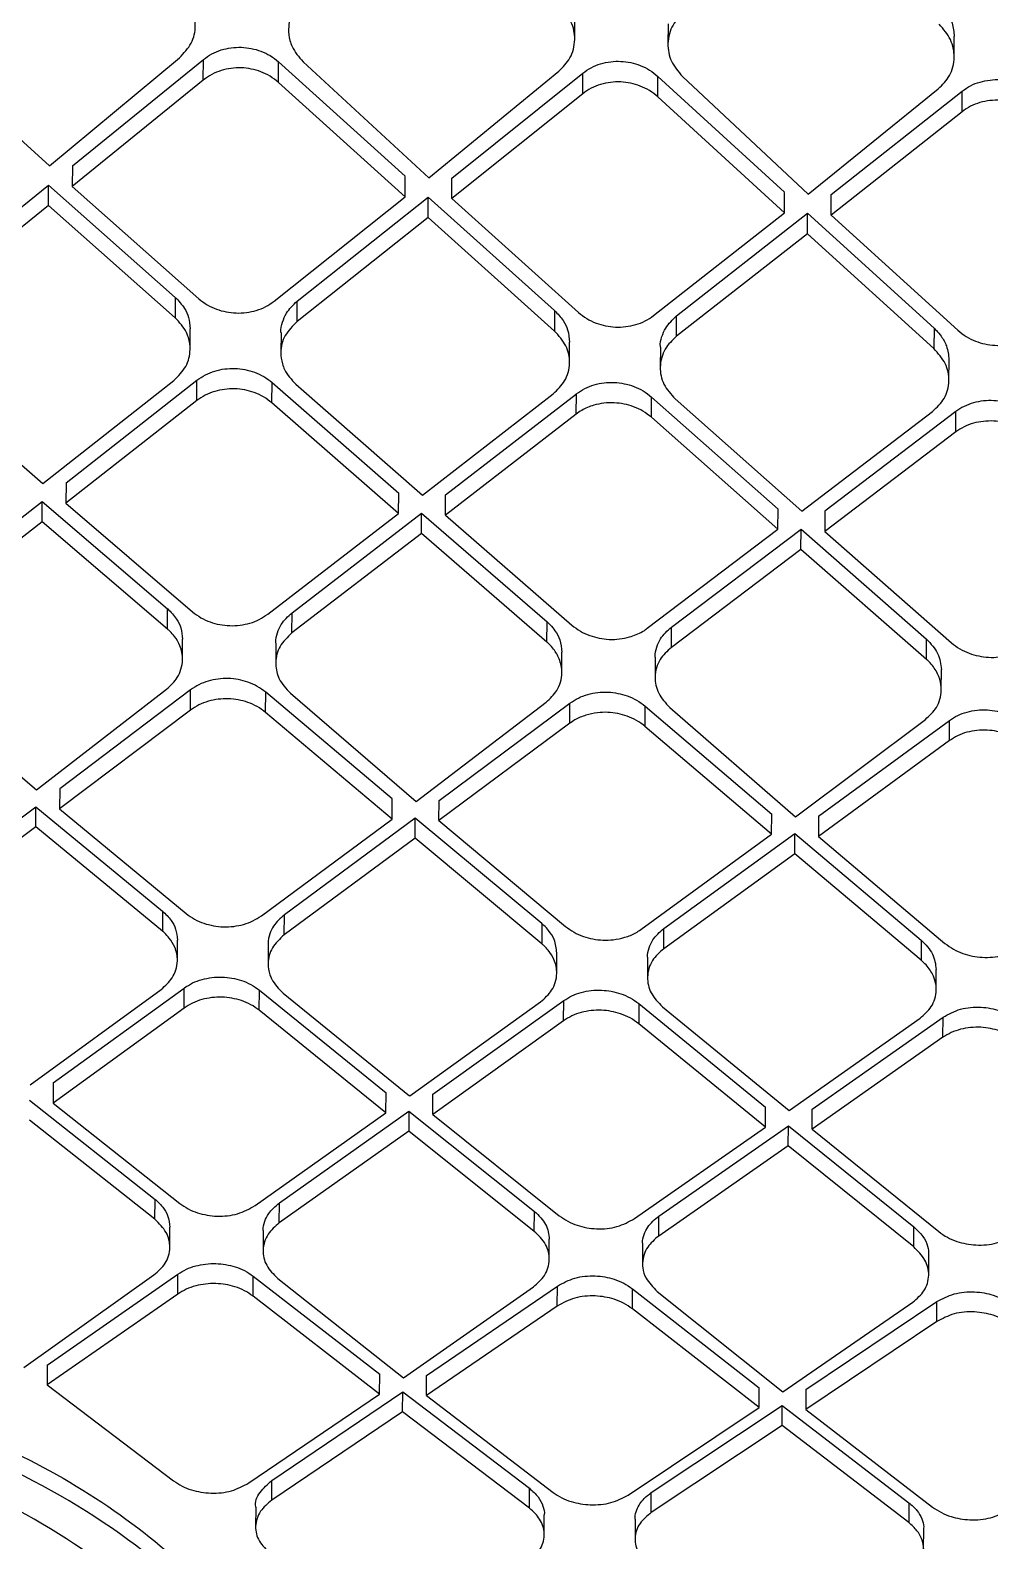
# Model space of a CAD drawing. Extents: x 943 to 1030, y 781 to 934.
# Drawn here: x 1009.719 to 1010.622, y 878.118 to 879.539 of the extents above; entities that cross this region are included whole.
import ezdxf

# ---------------------------------------------------------------- set-up
doc = ezdxf.new("R2010")
doc.units = 0
doc.header["$MEASUREMENT"] = 0
doc.layers.add('1', color=4, linetype='Continuous')

# ---------------------------------------------------------------- blocks, each defined once
blk = doc.blocks.new('AIRA')
at = {"layer": '1', "color": 3, "linetype": 'Continuous', "lineweight": 25}
for p, q in [((67.054, 76.365), (67.0541, 76.3843)), ((67.1418, 76.3795), (67.1417, 76.3601)), ((67.4109, 76.3482), (67.411, 76.3676)), ((66.4416, 76.3536), (66.5598, 76.2457)), ((66.5598, 76.2457), (66.6822, 76.3474)), ((66.5815, 76.2457), (66.7047, 76.3458)), ((66.7046, 76.3265), (66.7047, 76.3458)), ((66.7753, 76.3243), (66.7754, 76.3436)), ((66.7754, 76.3436), (66.8944, 76.2359)), ((66.7985, 76.3437), (66.9167, 76.2344)), ((66.9167, 76.2344), (67.0391, 76.3348)), ((66.9384, 76.2342), (67.0616, 76.333)), ((67.0615, 76.3136), (67.0616, 76.3329)), ((67.1322, 76.3106), (67.1323, 76.3299)), ((67.1323, 76.3299), (67.2513, 76.2209)), ((67.1554, 76.3298), (67.2736, 76.2192)), ((66.7046, 76.3265), (66.5814, 76.2264)), ((66.8944, 76.2166), (66.7753, 76.3243)), ((67.0615, 76.3136), (66.9383, 76.2149)), ((67.2736, 76.2192), (67.396, 76.3182)), ((67.2953, 76.2187), (67.4185, 76.3161)), ((67.4184, 76.2967), (67.4185, 76.3161)), ((67.2513, 76.2016), (67.1322, 76.3106)), ((67.4184, 76.2967), (67.2952, 76.1994)), ((66.5815, 76.2457), (66.5814, 76.2264)), ((66.8944, 76.2166), (66.8944, 76.2358)), ((66.9383, 76.2149), (66.9384, 76.2342)), ((66.436, 76.1283), (66.5591, 76.2276)), ((66.5591, 76.2276), (66.6782, 76.122)), ((66.5591, 76.2083), (66.5591, 76.2275)), ((66.5814, 76.2264), (66.7005, 76.1206)), ((66.7712, 76.1184), (66.8944, 76.2166)), ((66.7929, 76.1184), (66.9161, 76.2163)), ((66.916, 76.1971), (66.9161, 76.2163)), ((66.9161, 76.2163), (67.0351, 76.1095)), ((66.9383, 76.2149), (67.0574, 76.1078)), ((67.2513, 76.2016), (67.2513, 76.2208)), ((67.2952, 76.1994), (67.2953, 76.2187)), ((66.5591, 76.2083), (66.4359, 76.1091)), ((66.6781, 76.1028), (66.5591, 76.2083)), ((67.1281, 76.1048), (67.2513, 76.2016)), ((67.1498, 76.1046), (67.273, 76.2011)), ((67.2729, 76.1818), (67.273, 76.2011)), ((67.273, 76.2011), (67.392, 76.0929)), ((66.916, 76.1971), (66.7928, 76.0992)), ((67.035, 76.0903), (66.916, 76.1971)), ((67.2952, 76.1994), (67.4143, 76.091)), ((67.2729, 76.1818), (67.1497, 76.0854)), ((67.3919, 76.0737), (67.2729, 76.1818)), ((66.6782, 76.122), (66.6781, 76.1028)), ((66.7928, 76.0992), (66.7929, 76.1184)), ((67.0351, 76.1095), (67.035, 76.0903)), ((67.1497, 76.0854), (67.1498, 76.1046)), ((66.6922, 76.0733), (66.6923, 76.0925)), ((66.7777, 76.0888), (66.7776, 76.0696)), ((67.392, 76.0929), (67.3919, 76.0737)), ((67.0491, 76.0607), (67.0492, 76.0799)), ((67.1346, 76.0751), (67.1345, 76.0559)), ((67.406, 76.044), (67.4061, 76.0632)), ((66.4347, 76.05), (66.5538, 75.9468)), ((66.5538, 75.9468), (66.6769, 76.0438)), ((66.5755, 75.9473), (66.6986, 76.044)), ((66.6985, 76.0248), (66.6986, 76.044)), ((66.7692, 76.0226), (66.7693, 76.0417)), ((66.7693, 76.0418), (66.8884, 75.9376)), ((66.7916, 76.0402), (66.9107, 75.9357)), ((66.9107, 75.9357), (67.0338, 76.0312)), ((66.9324, 75.936), (67.0556, 76.0312)), ((67.0555, 76.0121), (67.0556, 76.0312)), ((66.6985, 76.0248), (66.5754, 75.9282)), ((66.8883, 75.9185), (66.7692, 76.0226)), ((67.1262, 76.0282), (67.2453, 75.9228)), ((67.1262, 76.0091), (67.1262, 76.0282)), ((67.1485, 76.0264), (67.2676, 75.9207)), ((67.0555, 76.0121), (66.9323, 75.9169)), ((67.2452, 75.9037), (67.1262, 76.0091)), ((67.2676, 75.9207), (67.3907, 76.0147)), ((67.4124, 76.0145), (67.2893, 75.9207)), ((67.4124, 75.9953), (67.4124, 76.0145)), ((67.4124, 75.9953), (67.2892, 75.9016)), ((66.5755, 75.9473), (66.5754, 75.9282)), ((66.4311, 75.8349), (66.5531, 75.9298)), ((66.553, 75.9107), (66.5531, 75.9298)), ((66.5531, 75.9298), (66.671, 75.8288)), ((66.8883, 75.9185), (66.8884, 75.9376)), ((66.9323, 75.9169), (66.9324, 75.936)), ((66.5754, 75.9282), (66.6945, 75.826)), ((66.7652, 75.8238), (66.8883, 75.9185)), ((66.7881, 75.8252), (66.91, 75.9188)), ((66.9099, 75.8996), (66.91, 75.9187)), ((66.91, 75.9188), (67.028, 75.8166)), ((66.9323, 75.9169), (67.0514, 75.8134)), ((67.2452, 75.9037), (67.2453, 75.9228)), ((67.2893, 75.9207), (67.2892, 75.9016)), ((66.553, 75.9107), (66.431, 75.8159)), ((66.671, 75.8098), (66.553, 75.9107)), ((67.1221, 75.8105), (67.2452, 75.9037)), ((67.145, 75.8117), (67.2669, 75.9038)), ((67.2668, 75.8846), (67.2669, 75.9037)), ((67.2669, 75.9038), (67.3849, 75.8004)), ((67.2892, 75.9016), (67.4083, 75.7969)), ((66.9099, 75.8996), (66.788, 75.8062)), ((67.0279, 75.7975), (66.9099, 75.8996)), ((67.2668, 75.8846), (67.1449, 75.7926)), ((67.3848, 75.7813), (67.2668, 75.8846)), ((66.671, 75.8098), (66.671, 75.8288)), ((66.788, 75.8062), (66.7881, 75.8252)), ((67.0279, 75.7975), (67.028, 75.8166)), ((67.1449, 75.7926), (67.145, 75.8117)), ((66.685, 75.7813), (66.6851, 75.8004)), ((66.7728, 75.7966), (66.7727, 75.7776)), ((67.0419, 75.7689), (67.042, 75.788)), ((67.3848, 75.7813), (67.3849, 75.8004)), ((67.1297, 75.7833), (67.1296, 75.7642)), ((66.4295, 75.7591), (66.5478, 75.6584)), ((67.3988, 75.7526), (67.3989, 75.7717)), ((66.5478, 75.6584), (66.6701, 75.7531)), ((66.6926, 75.7526), (66.5695, 75.6594)), ((66.6925, 75.7336), (66.6926, 75.7526)), ((66.7632, 75.7314), (66.7633, 75.7504)), ((66.8824, 75.65), (66.7633, 75.7504)), ((66.7865, 75.7495), (66.9047, 75.6476)), ((66.6925, 75.7336), (66.5694, 75.6405)), ((66.8823, 75.631), (66.7632, 75.7314)), ((66.9047, 75.6476), (67.027, 75.7409)), ((66.9264, 75.6484), (67.0495, 75.7401)), ((67.0495, 75.7211), (67.0495, 75.7401)), ((67.1202, 75.7372), (67.2393, 75.6357)), ((67.1202, 75.7182), (67.1202, 75.7372)), ((67.1434, 75.736), (67.2616, 75.633)), ((67.0495, 75.7211), (66.9263, 75.6295)), ((67.2392, 75.6167), (67.1201, 75.7182)), ((67.2616, 75.633), (67.3839, 75.7247)), ((67.2833, 75.6336), (67.4064, 75.7238)), ((67.4064, 75.7048), (67.4064, 75.7238)), ((67.4064, 75.7048), (67.2832, 75.6147)), ((66.5695, 75.6594), (66.5694, 75.6405)), ((66.8823, 75.631), (66.8824, 75.65)), ((66.9263, 75.6295), (66.9264, 75.6484)), ((66.424, 75.5504), (66.5471, 75.6426)), ((66.547, 75.6236), (66.5471, 75.6426)), ((66.5471, 75.6426), (66.6662, 75.5444)), ((66.5694, 75.6405), (66.6885, 75.542)), ((66.7592, 75.5399), (66.8823, 75.631)), ((66.904, 75.6319), (66.7809, 75.541)), ((67.0231, 75.5326), (66.904, 75.6319)), ((66.904, 75.6129), (66.904, 75.6318)), ((67.2392, 75.6167), (67.2393, 75.6357)), ((67.2833, 75.6336), (67.2832, 75.6147)), ((66.547, 75.6236), (66.4239, 75.5315)), ((66.6661, 75.5255), (66.547, 75.6236)), ((66.9263, 75.6295), (67.0454, 75.5299)), ((67.1378, 75.528), (67.2609, 75.6173)), ((67.2609, 75.6173), (67.38, 75.517)), ((67.2609, 75.5984), (67.261, 75.6173)), ((66.904, 75.6129), (66.7808, 75.5221)), ((67.023, 75.5136), (66.904, 75.6129)), ((67.1161, 75.5271), (67.2392, 75.6167)), ((67.2832, 75.6147), (67.4023, 75.514)), ((67.2609, 75.5984), (67.1377, 75.509)), ((67.3799, 75.4981), (67.2609, 75.5984)), ((66.6662, 75.5444), (66.6661, 75.5255)), ((66.7808, 75.5221), (66.7809, 75.541)), ((67.0231, 75.5326), (67.0231, 75.5136)), ((67.1377, 75.509), (67.1378, 75.528)), ((66.6802, 75.4981), (66.6803, 75.5171)), ((66.7657, 75.5135), (66.7656, 75.4946)), ((67.0371, 75.4862), (67.0372, 75.5051)), ((67.38, 75.517), (67.38, 75.4981)), ((67.1226, 75.5007), (67.1225, 75.4818)), ((67.394, 75.4705), (67.3941, 75.4894)), ((66.5418, 75.381), (66.665, 75.4707)), ((66.5635, 75.3826), (66.6867, 75.472)), ((66.6866, 75.4531), (66.6867, 75.472)), ((66.7573, 75.451), (66.7574, 75.4699)), ((66.7574, 75.4699), (66.8765, 75.3735)), ((66.7796, 75.4673), (66.8987, 75.3706)), ((66.6866, 75.4531), (66.5635, 75.3637)), ((66.8764, 75.3546), (66.7573, 75.451)), ((66.8988, 75.3706), (67.0219, 75.4589)), ((66.9205, 75.372), (67.0436, 75.4601)), ((67.0435, 75.4412), (67.0436, 75.4601)), ((67.1143, 75.4573), (67.1142, 75.4384)), ((67.1143, 75.4573), (67.2334, 75.3598)), ((67.1366, 75.4544), (67.2557, 75.3567)), ((67.0435, 75.4412), (66.9204, 75.3531)), ((67.2333, 75.341), (67.1142, 75.4384)), ((67.2557, 75.3567), (67.3788, 75.4435)), ((67.2774, 75.3579), (67.4005, 75.4445)), ((67.4004, 75.4256), (67.4005, 75.4444)), ((67.4004, 75.4256), (67.2773, 75.3391)), ((66.5635, 75.3826), (66.5635, 75.3637)), ((66.5412, 75.3664), (66.6592, 75.2731)), ((66.5635, 75.3637), (66.6826, 75.2692)), ((66.8764, 75.3546), (66.8765, 75.3735)), ((66.9204, 75.3531), (66.9205, 75.372)), ((66.6591, 75.2543), (66.5411, 75.3475)), ((66.7533, 75.2672), (66.8764, 75.3546)), ((66.7762, 75.2698), (66.8981, 75.3561)), ((66.8981, 75.3561), (66.898, 75.3372)), ((66.8981, 75.3561), (67.0161, 75.2618)), ((66.9204, 75.3531), (67.0395, 75.2577)), ((67.2333, 75.341), (67.2334, 75.3598)), ((67.2773, 75.3391), (67.2774, 75.3579)), ((66.898, 75.3372), (66.7761, 75.251)), ((67.016, 75.243), (66.898, 75.3372)), ((67.1102, 75.255), (67.2333, 75.341)), ((67.1331, 75.2574), (67.255, 75.3423)), ((67.2549, 75.3234), (67.255, 75.3422)), ((67.255, 75.3423), (67.373, 75.2471)), ((67.2773, 75.3391), (67.3964, 75.2427)), ((67.2549, 75.3234), (67.133, 75.2386)), ((67.3729, 75.2283), (67.2549, 75.3234)), ((66.6591, 75.2543), (66.6592, 75.2731)), ((66.7761, 75.251), (66.7762, 75.2698)), ((67.016, 75.243), (67.0161, 75.2618)), ((67.133, 75.2386), (67.1331, 75.2574)), ((67.3729, 75.2283), (67.373, 75.2471)), ((66.6731, 75.228), (66.6732, 75.2469)), ((66.7609, 75.2434), (66.7609, 75.2246)), ((67.03, 75.2167), (67.0301, 75.2355)), ((67.1179, 75.2313), (67.1178, 75.2124)), ((67.387, 75.202), (67.387, 75.221)), ((66.5359, 75.1149), (66.6582, 75.202)), ((66.5577, 75.1172), (66.6808, 75.2028)), ((66.6807, 75.184), (66.6808, 75.2028)), ((66.7514, 75.182), (66.7515, 75.2008)), ((66.7515, 75.2008), (66.8706, 75.1086)), ((66.7746, 75.1987), (66.8929, 75.1051)), ((66.8929, 75.1051), (67.0152, 75.1909)), ((66.9146, 75.1072), (67.0377, 75.1915)), ((67.0376, 75.1727), (67.0377, 75.1915)), ((66.6807, 75.184), (66.5576, 75.0984)), ((66.8705, 75.0898), (66.7514, 75.182)), ((67.1083, 75.1701), (67.1084, 75.1889)), ((67.1084, 75.1889), (67.2275, 75.0958)), ((67.1315, 75.1865), (67.2498, 75.0921)), ((67.2498, 75.0921), (67.3721, 75.1764)), ((67.2715, 75.094), (67.3946, 75.1769)), ((67.3945, 75.1581), (67.3946, 75.1769)), ((67.0376, 75.1727), (66.9145, 75.0884)), ((67.2274, 75.0771), (67.1083, 75.1701)), ((67.3945, 75.1581), (67.2714, 75.0753)), ((66.5577, 75.1172), (66.5576, 75.0984)), ((66.8705, 75.0898), (66.8706, 75.1086)), ((66.9145, 75.0884), (66.9146, 75.1072)), ((66.5576, 75.0984), (66.6767, 75.0081)), ((66.7691, 75.0086), (66.8922, 75.092)), ((66.8921, 75.0732), (66.8922, 75.0919)), ((66.8922, 75.092), (67.0114, 75.0012)), ((67.2274, 75.0771), (67.2275, 75.0958)), ((67.2715, 75.094), (67.2714, 75.0753)), ((66.7474, 75.0062), (66.8705, 75.0898)), ((66.9145, 75.0884), (67.0336, 74.9973)), ((67.1043, 74.9948), (67.2274, 75.0771)), ((67.126, 74.9972), (67.2491, 75.0791)), ((67.2491, 75.0603), (67.2491, 75.079)), ((67.2492, 75.0791), (67.3683, 74.9876)), ((66.8921, 75.0732), (66.769, 74.9899)), ((67.0113, 74.9824), (66.8921, 75.0732)), ((67.2714, 75.0753), (67.3905, 74.9835)), ((67.2491, 75.0603), (67.126, 74.9784)), ((67.3682, 74.9689), (67.2491, 75.0603)), ((66.769, 74.9899), (66.7691, 75.0086)), ((67.0113, 74.9824), (67.0114, 75.0012)), ((67.126, 74.9784), (67.126, 74.9972)), ((66.7539, 74.9833), (66.7538, 74.9647)), ((67.3683, 74.9876), (67.3682, 74.9689)), ((67.0253, 74.9574), (67.0254, 74.9762)), ((67.1108, 74.9721), (67.1107, 74.9535)), ((67.3822, 74.9438), (67.3823, 74.9626))]:
    blk.add_line(p, q, dxfattribs=at)
for points, knots in [([(66.6822, 76.3474), (66.6863, 76.3518), (66.6946, 76.3605), (66.6979, 76.3756), (66.6963, 76.3868), (66.6925, 76.3976), (66.6871, 76.4037), (66.683, 76.4082)], [0, 0, 0, 0, 0.249425, 0.499846, 0.666168, 0.750766, 1, 1, 1, 1]), ([(66.8001, 76.4045), (66.7959, 76.4002), (66.7875, 76.3915), (66.7841, 76.3765), (66.7854, 76.3653), (66.7892, 76.3545), (66.7945, 76.3483), (66.7985, 76.3437)], [0, 0, 0, 0, 0.249527, 0.499999, 0.66178, 0.750868, 1, 1, 1, 1]), ([(67.0391, 76.3348), (67.043, 76.3387), (67.0491, 76.345), (67.0531, 76.3556), (67.0547, 76.3671), (67.0519, 76.3818), (67.0439, 76.391), (67.04, 76.3956)], [0, 0, 0, 0, 0.230741, 0.361095, 0.501224, 0.750872, 1, 1, 1, 1]), ([(67.157, 76.3906), (67.153, 76.3867), (67.1469, 76.3805), (67.1427, 76.3699), (67.141, 76.3583), (67.1436, 76.3437), (67.1515, 76.3344), (67.1554, 76.3298)], [0, 0, 0, 0, 0.229385, 0.360142, 0.501397, 0.750978, 1, 1, 1, 1]), ([(67.3969, 76.3984), (67.398, 76.3974), (67.4009, 76.3945), (67.4053, 76.3885), (67.4099, 76.3793), (67.4106, 76.3718), (67.411, 76.3676)], [0, 0, 0, 0, 0.120317, 0.32801, 0.622875, 1, 1, 1, 1]), ([(67.396, 76.3182), (67.3999, 76.3221), (67.406, 76.3283), (67.4101, 76.339), (67.4116, 76.3504), (67.4088, 76.3651), (67.4008, 76.3744), (67.3969, 76.379)], [0, 0, 0, 0, 0.232806, 0.3627, 0.501391, 0.750873, 1, 1, 1, 1]), ([(66.7047, 76.3458), (66.7073, 76.3477), (66.7123, 76.3514), (66.7242, 76.3562), (66.7403, 76.3584), (66.7563, 76.3551), (66.7679, 76.3497), (66.7729, 76.3457), (66.7754, 76.3436)], [0, 0, 0, 0, 0.130434, 0.257315, 0.500279, 0.739011, 0.866748, 1, 1, 1, 1]), ([(67.0616, 76.333), (67.0642, 76.3348), (67.0692, 76.3384), (67.0782, 76.342), (67.0877, 76.344), (67.1004, 76.3445), (67.1132, 76.3417), (67.1248, 76.3361), (67.1297, 76.332), (67.1323, 76.3299)], [0, 0, 0, 0, 0.12944, 0.255844, 0.379509, 0.500802, 0.737998, 0.865927, 1, 1, 1, 1]), ([(66.7753, 76.3243), (66.7728, 76.3263), (66.7678, 76.3303), (66.7562, 76.3358), (66.7402, 76.3391), (66.7241, 76.3368), (66.7123, 76.332), (66.7072, 76.3283), (66.7046, 76.3265)], [0, 0, 0, 0, 0.133241, 0.260979, 0.499742, 0.742677, 0.869555, 1, 1, 1, 1]), ([(67.1322, 76.3106), (67.1297, 76.3127), (67.1247, 76.3168), (67.1131, 76.3223), (67.1003, 76.3251), (67.0876, 76.3246), (67.0782, 76.3226), (67.0691, 76.319), (67.0641, 76.3154), (67.0615, 76.3136)], [0, 0, 0, 0, 0.134043, 0.261938, 0.499045, 0.620279, 0.74404, 0.870515, 1, 1, 1, 1]), ([(67.4185, 76.3161), (67.4211, 76.3179), (67.4261, 76.3214), (67.4351, 76.3249), (67.4446, 76.3268), (67.4573, 76.3272), (67.4701, 76.3243), (67.4816, 76.3186), (67.4866, 76.3144), (67.4892, 76.3123)], [0, 0, 0, 0, 0.128772, 0.255034, 0.379103, 0.501359, 0.736911, 0.865046, 1, 1, 1, 1]), ([(67.4891, 76.2929), (67.4865, 76.295), (67.4815, 76.2992), (67.47, 76.3049), (67.4572, 76.3078), (67.4445, 76.3074), (67.435, 76.3055), (67.426, 76.3021), (67.421, 76.2985), (67.4184, 76.2967)], [0, 0, 0, 0, 0.135067, 0.263307, 0.499026, 0.621021, 0.74508, 0.871302, 1, 1, 1, 1]), ([(66.6782, 76.122), (66.6814, 76.1187), (66.6868, 76.1129), (66.6914, 76.1027), (66.6919, 76.0961), (66.6922, 76.0925)], [0, 0, 0, 0, 0.385691, 0.666519, 1, 1, 1, 1]), ([(66.7005, 76.1206), (66.703, 76.1186), (66.708, 76.1147), (66.7195, 76.1094), (66.7356, 76.1062), (66.7518, 76.1084), (66.7636, 76.113), (66.7686, 76.1166), (66.7712, 76.1184)], [0, 0, 0, 0, 0.132169, 0.259564, 0.499641, 0.744294, 0.870801, 1, 1, 1, 1]), ([(66.7777, 76.0888), (66.7777, 76.0888), (66.7772, 76.0922), (66.7789, 76.0985), (66.783, 76.1089), (66.7891, 76.1148), (66.7929, 76.1184)], [0, 0, 0, 0, 0.006234, 0.304975, 0.570417, 1, 1, 1, 1]), ([(66.6769, 76.0438), (66.6811, 76.048), (66.6895, 76.0564), (66.693, 76.0713), (66.6915, 76.082), (66.6895, 76.0872), (66.6864, 76.0938), (66.6822, 76.0984), (66.6781, 76.1028)], [0, 0, 0, 0, 0.249562, 0.499783, 0.676106, 0.741531, 0.75055, 1, 1, 1, 1]), ([(67.0351, 76.1095), (67.038, 76.1065), (67.0432, 76.1009), (67.0482, 76.0907), (67.0488, 76.0837), (67.0491, 76.0798)], [0, 0, 0, 0, 0.348745, 0.641746, 1, 1, 1, 1]), ([(67.0574, 76.1078), (67.0599, 76.1058), (67.0649, 76.1018), (67.0765, 76.0964), (67.0925, 76.093), (67.1087, 76.095), (67.1205, 76.0995), (67.1256, 76.103), (67.1281, 76.1048)], [0, 0, 0, 0, 0.13319, 0.260908, 0.499511, 0.74546, 0.871688, 1, 1, 1, 1]), ([(67.1346, 76.0751), (67.1346, 76.0753), (67.1341, 76.0786), (67.1358, 76.0848), (67.1399, 76.0951), (67.146, 76.101), (67.1498, 76.1046)], [0, 0, 0, 0, 0.013159, 0.303729, 0.565282, 1, 1, 1, 1]), ([(66.7928, 76.0992), (66.7886, 76.095), (66.7802, 76.0866), (66.7768, 76.0719), (66.7783, 76.0611), (66.7821, 76.0505), (66.7876, 76.0446), (66.7916, 76.0402)], [0, 0, 0, 0, 0.249623, 0.499872, 0.663689, 0.750664, 1, 1, 1, 1]), ([(67.0338, 76.0312), (67.0378, 76.0351), (67.044, 76.0411), (67.0482, 76.0514), (67.0498, 76.0626), (67.047, 76.0768), (67.039, 76.0858), (67.035, 76.0903)], [0, 0, 0, 0, 0.2324014, 0.3623131, 0.5011253, 0.7506718, 1, 1, 1, 1]), ([(67.392, 76.0929), (67.3923, 76.0927), (67.393, 76.092), (67.3954, 76.0896), (67.3997, 76.0845), (67.4048, 76.0753), (67.4056, 76.0676), (67.406, 76.0632)], [0, 0, 0, 0, 0.028317, 0.084774, 0.281946, 0.591178, 1, 1, 1, 1]), ([(67.4143, 76.091), (67.4169, 76.0889), (67.4219, 76.0849), (67.4334, 76.0793), (67.4462, 76.0765), (67.459, 76.0768), (67.4685, 76.0787), (67.4774, 76.082), (67.4825, 76.0855), (67.485, 76.0872)], [0, 0, 0, 0, 0.134108, 0.262007, 0.498732, 0.622346, 0.746921, 0.872721, 1, 1, 1, 1]), ([(67.1497, 76.0854), (67.1458, 76.0816), (67.1396, 76.0756), (67.1354, 76.0652), (67.1337, 76.054), (67.1365, 76.0398), (67.1445, 76.0308), (67.1485, 76.0264)], [0, 0, 0, 0, 0.230337, 0.360809, 0.501244, 0.750757, 1, 1, 1, 1]), ([(67.3907, 76.0147), (67.3947, 76.0186), (67.401, 76.0245), (67.4051, 76.0349), (67.4067, 76.0459), (67.4039, 76.0602), (67.3959, 76.0692), (67.3919, 76.0737)], [0, 0, 0, 0, 0.234641, 0.364025, 0.501224, 0.750629, 1, 1, 1, 1]), ([(66.6986, 76.044), (66.7012, 76.0458), (66.7063, 76.0493), (66.7181, 76.054), (66.7343, 76.0561), (66.7502, 76.0529), (66.7618, 76.0476), (66.7668, 76.0438), (66.7693, 76.0418)], [0, 0, 0, 0, 0.130233, 0.257151, 0.500645, 0.739241, 0.866904, 1, 1, 1, 1]), ([(66.7692, 76.0226), (66.7667, 76.0246), (66.7617, 76.0285), (66.7501, 76.0338), (66.7341, 76.0369), (66.718, 76.0348), (66.7062, 76.0301), (66.7011, 76.0266), (66.6985, 76.0248)], [0, 0, 0, 0, 0.133322, 0.261137, 0.499807, 0.743131, 0.869922, 1, 1, 1, 1]), ([(67.0555, 76.0312), (67.0581, 76.033), (67.0632, 76.0365), (67.075, 76.041), (67.0911, 76.043), (67.1071, 76.0396), (67.1187, 76.0342), (67.1237, 76.0303), (67.1262, 76.0282)], [0, 0, 0, 0, 0.129205, 0.255729, 0.500555, 0.737577, 0.865671, 1, 1, 1, 1]), ([(67.1262, 76.0091), (67.1236, 76.0111), (67.1186, 76.0151), (67.107, 76.0204), (67.0941, 76.0231), (67.0813, 76.0226), (67.0708, 76.0204), (67.062, 76.0169), (67.0571, 76.0133), (67.0555, 76.0121)], [0, 0, 0, 0, 0.134339, 0.262452, 0.499528, 0.624247, 0.749552, 0.91482, 1, 1, 1, 1]), ([(67.4831, 76.0107), (67.4806, 76.0128), (67.4755, 76.0168), (67.4639, 76.0223), (67.448, 76.0258), (67.4319, 76.024), (67.42, 76.0196), (67.415, 76.0162), (67.4124, 76.0145)], [0, 0, 0, 0, 0.13568, 0.264233, 0.49947, 0.745528, 0.871733, 1, 1, 1, 1]), ([(67.4831, 75.9915), (67.4805, 75.9936), (67.4754, 75.9976), (67.4638, 76.0031), (67.4479, 76.0066), (67.4318, 76.0048), (67.42, 76.0004), (67.4149, 75.997), (67.4124, 75.9953)], [0, 0, 0, 0, 0.135742, 0.264372, 0.499801, 0.74558, 0.871773, 1, 1, 1, 1]), ([(66.6711, 75.8289), (66.6741, 75.8257), (66.6795, 75.8202), (66.6842, 75.8104), (66.6847, 75.8039), (66.685, 75.8004)], [0, 0, 0, 0, 0.375576, 0.660341, 1, 1, 1, 1]), ([(66.6945, 75.826), (66.697, 75.8241), (66.702, 75.8203), (66.7135, 75.8151), (66.7296, 75.812), (66.7458, 75.8141), (66.7576, 75.8186), (66.7626, 75.8221), (66.7652, 75.8238)], [0, 0, 0, 0, 0.132064, 0.259478, 0.499756, 0.745009, 0.871355, 1, 1, 1, 1]), ([(66.7729, 75.7967), (66.7729, 75.7968), (66.7724, 75.8001), (66.7741, 75.8061), (66.7782, 75.8161), (66.7843, 75.8217), (66.7881, 75.8252)], [0, 0, 0, 0, 0.013279, 0.307935, 0.570853, 1, 1, 1, 1]), ([(67.028, 75.8166), (67.029, 75.8156), (67.0318, 75.8131), (67.0362, 75.8075), (67.0409, 75.799), (67.0416, 75.7919), (67.042, 75.788)], [0, 0, 0, 0, 0.115653, 0.322375, 0.619927, 1, 1, 1, 1]), ([(66.6701, 75.7531), (66.6738, 75.7566), (66.6798, 75.7623), (66.684, 75.7722), (66.6857, 75.7824), (66.6836, 75.7931), (66.6785, 75.802), (66.6742, 75.8069), (66.6718, 75.8092), (66.671, 75.8097), (66.671, 75.8098)], [0, 0, 0, 0, 0.220775, 0.353191, 0.500041, 0.709647, 0.863004, 0.959833, 0.995264, 1, 1, 1, 1]), ([(66.788, 75.8062), (66.7838, 75.8022), (66.7754, 75.7941), (66.7717, 75.7788), (66.7737, 75.7684), (66.778, 75.7585), (66.7825, 75.7538), (66.7865, 75.7495)], [0, 0, 0, 0, 0.249859, 0.500056, 0.722853, 0.750322, 1, 1, 1, 1]), ([(67.0514, 75.8134), (67.0539, 75.8115), (67.0589, 75.8076), (67.0705, 75.8024), (67.0834, 75.7997), (67.0962, 75.8002), (67.107, 75.8024), (67.1151, 75.8058), (67.1202, 75.8089), (67.1216, 75.8101), (67.1221, 75.8105)], [0, 0, 0, 0, 0.133115, 0.260762, 0.499027, 0.624479, 0.749571, 0.924941, 0.974998, 1, 1, 1, 1]), ([(67.1298, 75.7833), (67.1298, 75.7835), (67.1293, 75.7867), (67.131, 75.7927), (67.135, 75.8026), (67.1411, 75.8082), (67.145, 75.8117)], [0, 0, 0, 0, 0.019802, 0.305551, 0.564406, 1, 1, 1, 1]), ([(67.027, 75.7409), (67.0308, 75.7444), (67.0368, 75.7501), (67.041, 75.76), (67.0426, 75.7701), (67.0404, 75.7809), (67.0352, 75.7899), (67.031, 75.7947), (67.0287, 75.7968), (67.0281, 75.7973), (67.0279, 75.7975), (67.0279, 75.7975)], [0, 0, 0, 0, 0.225118, 0.356506, 0.500199, 0.714232, 0.869067, 0.964384, 0.989661, 0.998814, 1, 1, 1, 1]), ([(67.1449, 75.7926), (67.1409, 75.789), (67.1348, 75.7833), (67.1306, 75.7733), (67.1289, 75.7626), (67.1316, 75.749), (67.1394, 75.7403), (67.1434, 75.736)], [0, 0, 0, 0, 0.231799, 0.361855, 0.501088, 0.750546, 1, 1, 1, 1]), ([(67.3849, 75.8004), (67.3889, 75.796), (67.397, 75.7873), (67.3983, 75.7769), (67.3989, 75.7717)], [0, 0, 0, 0, 0.504139, 1, 1, 1, 1]), ([(67.4083, 75.7969), (67.4108, 75.7949), (67.4159, 75.791), (67.4275, 75.7857), (67.4435, 75.7822), (67.4596, 75.784), (67.4715, 75.7883), (67.4765, 75.7916), (67.479, 75.7932)], [0, 0, 0, 0, 0.134605, 0.262842, 0.499574, 0.747691, 0.873386, 1, 1, 1, 1]), ([(67.3839, 75.7248), (67.3878, 75.7283), (67.3938, 75.734), (67.3979, 75.7439), (67.3989, 75.75), (67.3988, 75.7546), (67.3983, 75.7598), (67.3958, 75.7681), (67.3904, 75.7759), (67.3862, 75.7802), (67.3849, 75.7812), (67.3848, 75.7813)], [0, 0, 0, 0, 0.228491, 0.358996, 0.500096, 0.526979, 0.577622, 0.74975, 0.930044, 0.992891, 1, 1, 1, 1]), ([(66.7633, 75.7504), (66.7608, 75.7523), (66.7558, 75.7561), (66.7441, 75.7612), (66.7281, 75.7643), (66.7119, 75.7621), (66.7002, 75.7577), (66.6952, 75.7543), (66.6926, 75.7526)], [0, 0, 0, 0, 0.133312, 0.261521, 0.50202, 0.74593, 0.87177, 1, 1, 1, 1]), ([(67.0495, 75.7401), (67.0521, 75.7418), (67.0572, 75.7452), (67.069, 75.7495), (67.0851, 75.7515), (67.101, 75.7482), (67.1126, 75.743), (67.1177, 75.7392), (67.1202, 75.7372)], [0, 0, 0, 0, 0.128647, 0.255004, 0.50033, 0.736833, 0.865165, 1, 1, 1, 1]), ([(66.7632, 75.7314), (66.7607, 75.7333), (66.7557, 75.7371), (66.744, 75.7422), (66.7281, 75.7452), (66.712, 75.7431), (66.7002, 75.7387), (66.6951, 75.7353), (66.6925, 75.7336)], [0, 0, 0, 0, 0.133561, 0.261503, 0.499887, 0.743555, 0.87026, 1, 1, 1, 1]), ([(67.1202, 75.7182), (67.1176, 75.7202), (67.1125, 75.724), (67.1009, 75.7292), (67.0881, 75.7318), (67.0748, 75.7313), (67.0642, 75.7289), (67.0555, 75.7255), (67.051, 75.7223), (67.0495, 75.7211)], [0, 0, 0, 0, 0.134842, 0.263174, 0.499647, 0.624606, 0.76898, 0.919272, 1, 1, 1, 1]), ([(67.4064, 75.7238), (67.409, 75.7255), (67.414, 75.7287), (67.4258, 75.733), (67.4419, 75.7347), (67.4578, 75.7314), (67.4694, 75.7261), (67.4745, 75.7222), (67.4771, 75.7201)], [0, 0, 0, 0, 0.127505, 0.253485, 0.500215, 0.734574, 0.863488, 1, 1, 1, 1]), ([(67.477, 75.7011), (67.4744, 75.7031), (67.4693, 75.707), (67.4577, 75.7123), (67.4418, 75.7157), (67.4257, 75.7139), (67.4139, 75.7097), (67.4089, 75.7064), (67.4064, 75.7048)], [0, 0, 0, 0, 0.13659, 0.265555, 0.499937, 0.746426, 0.872423, 1, 1, 1, 1]), ([(66.6662, 75.5444), (66.6691, 75.5416), (66.6744, 75.5364), (66.6793, 75.527), (66.6799, 75.5206), (66.6802, 75.5171)], [0, 0, 0, 0, 0.35679, 0.648945, 1, 1, 1, 1]), ([(66.6885, 75.542), (66.691, 75.5402), (66.696, 75.5365), (66.7076, 75.5316), (66.7237, 75.5286), (66.7398, 75.5306), (66.7516, 75.535), (66.7567, 75.5383), (66.7592, 75.5399)], [0, 0, 0, 0, 0.132004, 0.259445, 0.499856, 0.745867, 0.872015, 1, 1, 1, 1]), ([(66.7809, 75.541), (66.7771, 75.5376), (66.771, 75.5322), (66.7669, 75.5226), (66.7652, 75.5168), (66.7657, 75.5137), (66.7658, 75.5135)], [0, 0, 0, 0, 0.432237, 0.693692, 0.984846, 1, 1, 1, 1]), ([(67.0371, 75.5051), (67.0367, 75.5093), (67.0359, 75.5167), (67.0305, 75.5252), (67.0262, 75.5298), (67.024, 75.5318), (67.0234, 75.5324), (67.0232, 75.5325), (67.0232, 75.5326), (67.0231, 75.5326)], [0, 0, 0, 0, 0.420837, 0.735455, 0.928646, 0.979573, 0.993599, 0.997753, 1, 1, 1, 1]), ([(66.665, 75.4707), (66.6688, 75.4741), (66.6748, 75.4796), (66.6792, 75.4892), (66.6809, 75.499), (66.6788, 75.5095), (66.6736, 75.5181), (66.6693, 75.5228), (66.667, 75.5248), (66.6664, 75.5254), (66.6662, 75.5255), (66.6661, 75.5255)], [0, 0, 0, 0, 0.223276, 0.355064, 0.500012, 0.713134, 0.867696, 0.963375, 0.989074, 0.99865, 1, 1, 1, 1]), ([(66.7808, 75.5221), (66.7766, 75.5182), (66.7682, 75.5104), (66.7647, 75.4965), (66.7663, 75.4865), (66.7683, 75.4817), (66.7713, 75.4756), (66.7756, 75.4714), (66.7796, 75.4673)], [0, 0, 0, 0, 0.2498, 0.499677, 0.679359, 0.742786, 0.750271, 1, 1, 1, 1]), ([(67.0454, 75.5299), (67.048, 75.528), (67.053, 75.5243), (67.0646, 75.5192), (67.0775, 75.5167), (67.0908, 75.5172), (67.1014, 75.5195), (67.1101, 75.5228), (67.1146, 75.526), (67.1161, 75.527)], [0, 0, 0, 0, 0.133339, 0.261119, 0.499206, 0.624879, 0.769785, 0.920438, 1, 1, 1, 1]), ([(67.1227, 75.5007), (67.1226, 75.5008), (67.1221, 75.5039), (67.1238, 75.5096), (67.1278, 75.5191), (67.134, 75.5246), (67.1378, 75.528)], [0, 0, 0, 0, 0.015051, 0.300031, 0.559446, 1, 1, 1, 1]), ([(67.0219, 75.4589), (67.0258, 75.4624), (67.0319, 75.4679), (67.0361, 75.4774), (67.0378, 75.4873), (67.0356, 75.4978), (67.0303, 75.5065), (67.026, 75.5111), (67.0238, 75.513), (67.0232, 75.5135), (67.0231, 75.5136), (67.0231, 75.5136), (67.0231, 75.5136), (67.0231, 75.5136), (67.0231, 75.5136)], [0, 0, 0, 0, 0.227879, 0.358547, 0.500091, 0.718046, 0.874233, 0.96829, 0.991948, 0.997925, 0.99945, 0.999847, 0.999985, 1, 1, 1, 1]), ([(67.1377, 75.509), (67.1338, 75.5055), (67.1276, 75.5), (67.1234, 75.4904), (67.1218, 75.48), (67.1245, 75.4668), (67.1326, 75.4585), (67.1366, 75.4544)], [0, 0, 0, 0, 0.23298, 0.362691, 0.500928, 0.750372, 1, 1, 1, 1]), ([(67.38, 75.517), (67.3841, 75.5128), (67.3922, 75.5044), (67.3934, 75.4944), (67.394, 75.4894)], [0, 0, 0, 0, 0.507313, 1, 1, 1, 1]), ([(67.4023, 75.514), (67.4049, 75.5121), (67.41, 75.5083), (67.4216, 75.5032), (67.4375, 75.5), (67.4573, 75.5017), (67.4678, 75.5075), (67.473, 75.5104)], [0, 0, 0, 0, 0.13536, 0.264014, 0.500398, 0.749969, 1, 1, 1, 1]), ([(67.3788, 75.4435), (67.3827, 75.447), (67.3889, 75.4524), (67.3931, 75.462), (67.3948, 75.4723), (67.392, 75.484), (67.3857, 75.4927), (67.3815, 75.4967), (67.3803, 75.4978), (67.38, 75.498), (67.38, 75.4981)], [0, 0, 0, 0, 0.231745, 0.361582, 0.500454, 0.749325, 0.932569, 0.980828, 0.997932, 1, 1, 1, 1]), ([(66.6867, 75.472), (66.6892, 75.4737), (66.6943, 75.477), (66.7061, 75.4812), (66.7221, 75.4833), (66.7381, 75.4804), (66.7497, 75.4755), (66.7548, 75.4718), (66.7574, 75.4699)], [0, 0, 0, 0, 0.129019, 0.255441, 0.499674, 0.737462, 0.865738, 1, 1, 1, 1]), ([(66.7573, 75.451), (66.7547, 75.4529), (66.7497, 75.4565), (66.738, 75.4614), (66.7221, 75.4644), (66.706, 75.4623), (66.6942, 75.4581), (66.6891, 75.4548), (66.6866, 75.4531)], [0, 0, 0, 0, 0.134097, 0.262262, 0.499988, 0.743974, 0.870586, 1, 1, 1, 1]), ([(67.0436, 75.4601), (67.0461, 75.4617), (67.0511, 75.4649), (67.0629, 75.4691), (67.079, 75.4709), (67.0949, 75.4679), (67.1066, 75.4629), (67.1117, 75.4592), (67.1143, 75.4573)], [0, 0, 0, 0, 0.127554, 0.253438, 0.499367, 0.734683, 0.863692, 1, 1, 1, 1]), ([(67.1142, 75.4384), (67.1116, 75.4403), (67.1065, 75.444), (67.0948, 75.449), (67.0789, 75.452), (67.0629, 75.4502), (67.0511, 75.446), (67.046, 75.4428), (67.0435, 75.4412)], [0, 0, 0, 0, 0.135945, 0.264734, 0.500032, 0.745714, 0.871893, 1, 1, 1, 1]), ([(67.4005, 75.4445), (67.4058, 75.4474), (67.4162, 75.4531), (67.4359, 75.4549), (67.4517, 75.4517), (67.4634, 75.4467), (67.4685, 75.4429), (67.4712, 75.4409)], [0, 0, 0, 0, 0.251357, 0.499325, 0.732109, 0.861767, 1, 1, 1, 1]), ([(67.4711, 75.422), (67.4684, 75.424), (67.4633, 75.4278), (67.4516, 75.4328), (67.4357, 75.436), (67.4197, 75.4343), (67.4079, 75.4303), (67.4029, 75.4271), (67.4004, 75.4256)], [0, 0, 0, 0, 0.138137, 0.267662, 0.50006, 0.747408, 0.873171, 1, 1, 1, 1]), ([(66.6592, 75.2731), (66.6601, 75.2723), (66.6628, 75.27), (66.6673, 75.2651), (66.6721, 75.2571), (66.6728, 75.2505), (66.6732, 75.2468)], [0, 0, 0, 0, 0.108957, 0.313895, 0.61454, 1, 1, 1, 1]), ([(66.6826, 75.2692), (66.6851, 75.2674), (66.6901, 75.2639), (66.7017, 75.2592), (66.7177, 75.2564), (66.7375, 75.2585), (66.748, 75.2643), (66.7533, 75.2672)], [0, 0, 0, 0, 0.132194, 0.259846, 0.50059, 0.748043, 1, 1, 1, 1]), ([(66.7611, 75.2434), (66.761, 75.2436), (66.7605, 75.2467), (66.7622, 75.2523), (66.7664, 75.2614), (66.7724, 75.2666), (66.7762, 75.2698)], [0, 0, 0, 0, 0.022649, 0.310623, 0.569777, 1, 1, 1, 1]), ([(67.0161, 75.2618), (67.0202, 75.2578), (67.0283, 75.25), (67.0295, 75.2403), (67.0301, 75.2355)], [0, 0, 0, 0, 0.505286, 1, 1, 1, 1]), ([(66.6582, 75.202), (66.6622, 75.2055), (66.6682, 75.2108), (66.6723, 75.22), (66.6738, 75.2299), (66.671, 75.2425), (66.6631, 75.2503), (66.6591, 75.2543)], [0, 0, 0, 0, 0.23507, 0.364196, 0.500735, 0.750222, 1, 1, 1, 1]), ([(66.7761, 75.251), (66.7722, 75.2476), (66.7661, 75.2423), (66.7619, 75.2331), (66.7601, 75.2232), (66.7628, 75.2105), (66.7706, 75.2027), (66.7746, 75.1987)], [0, 0, 0, 0, 0.230633, 0.360892, 0.500811, 0.750273, 1, 1, 1, 1]), ([(67.0395, 75.2577), (67.0421, 75.2559), (67.0471, 75.2523), (67.0588, 75.2474), (67.0747, 75.2445), (67.0945, 75.2464), (67.105, 75.2521), (67.1102, 75.255)], [0, 0, 0, 0, 0.134167, 0.262471, 0.500568, 0.749966, 1, 1, 1, 1]), ([(67.1181, 75.2313), (67.118, 75.2315), (67.1173, 75.2345), (67.1192, 75.2399), (67.1231, 75.249), (67.1292, 75.2541), (67.1331, 75.2574)], [0, 0, 0, 0, 0.025891, 0.303877, 0.559166, 1, 1, 1, 1]), ([(67.373, 75.2472), (67.3761, 75.2443), (67.3819, 75.2387), (67.3864, 75.2295), (67.3868, 75.2237), (67.3869, 75.221)], [0, 0, 0, 0, 0.3778832, 0.7200859, 1, 1, 1, 1]), ([(67.0152, 75.1908), (67.019, 75.1942), (67.0251, 75.1995), (67.0292, 75.2087), (67.0308, 75.2185), (67.0279, 75.2312), (67.02, 75.2391), (67.016, 75.243)], [0, 0, 0, 0, 0.23166, 0.361645, 0.500766, 0.750192, 1, 1, 1, 1]), ([(67.133, 75.2386), (67.1291, 75.2353), (67.1231, 75.2301), (67.1188, 75.221), (67.1178, 75.2153), (67.1178, 75.2111), (67.1182, 75.2063), (67.1209, 75.1972), (67.1276, 75.1905), (67.1315, 75.1865)], [0, 0, 0, 0, 0.227814, 0.358584, 0.500306, 0.526698, 0.577272, 0.750504, 1, 1, 1, 1]), ([(67.3964, 75.2427), (67.399, 75.2408), (67.4041, 75.2372), (67.4158, 75.2323), (67.4318, 75.2293), (67.4514, 75.231), (67.4619, 75.2366), (67.4671, 75.2393)], [0, 0, 0, 0, 0.136588, 0.265698, 0.500576, 0.751964, 1, 1, 1, 1]), ([(67.3721, 75.1764), (67.376, 75.1798), (67.3821, 75.185), (67.3861, 75.1941), (67.3877, 75.2038), (67.3848, 75.2164), (67.3769, 75.2244), (67.3729, 75.2283)], [0, 0, 0, 0, 0.235653, 0.364634, 0.500748, 0.750145, 1, 1, 1, 1]), ([(66.6808, 75.2028), (66.6833, 75.2044), (66.6884, 75.2075), (66.7002, 75.2116), (66.7162, 75.2136), (66.7321, 75.2108), (66.7438, 75.2062), (66.7489, 75.2026), (66.7515, 75.2008)], [0, 0, 0, 0, 0.128521, 0.25479, 0.499596, 0.735852, 0.864554, 1, 1, 1, 1]), ([(66.7514, 75.182), (66.7488, 75.1838), (66.7437, 75.1873), (66.732, 75.192), (66.7161, 75.1948), (66.7001, 75.1928), (66.6883, 75.1887), (66.6832, 75.1856), (66.6807, 75.184)], [0, 0, 0, 0, 0.135323, 0.263925, 0.500045, 0.744403, 0.870921, 1, 1, 1, 1]), ([(67.0377, 75.1915), (67.043, 75.1944), (67.0534, 75.2), (67.073, 75.2019), (67.0888, 75.1991), (67.1005, 75.1943), (67.1057, 75.1907), (67.1084, 75.1889)], [0, 0, 0, 0, 0.251373, 0.498746, 0.731593, 0.861464, 1, 1, 1, 1]), ([(67.1083, 75.1701), (67.1056, 75.1719), (67.1005, 75.1755), (67.0888, 75.1803), (67.073, 75.183), (67.0534, 75.1812), (67.0429, 75.1756), (67.0376, 75.1727)], [0, 0, 0, 0, 0.138241, 0.267931, 0.500752, 0.74758, 1, 1, 1, 1]), ([(67.3946, 75.1769), (67.3998, 75.1796), (67.4102, 75.1852), (67.4237, 75.1863), (67.4361, 75.1857), (67.4455, 75.184), (67.4573, 75.1792), (67.4625, 75.1755), (67.4653, 75.1736)], [0, 0, 0, 0, 0.248838, 0.498577, 0.498647, 0.726405, 0.857582, 1, 1, 1, 1]), ([(67.4652, 75.1548), (67.4625, 75.1567), (67.4572, 75.1604), (67.4455, 75.1651), (67.4297, 75.168), (67.4102, 75.1664), (67.3998, 75.1608), (67.3945, 75.1581)], [0, 0, 0, 0, 0.141852, 0.272756, 0.500839, 0.749816, 1, 1, 1, 1]), ([(65.5213, 74.6608), (65.5206, 74.6752), (65.5185, 74.7177), (65.5422, 74.7891), (65.5899, 74.8706), (65.6611, 74.9455), (65.7518, 75.01), (65.8583, 75.0615), (65.9766, 75.0972), (66.1023, 75.1155), (66.2303, 75.1153), (66.3561, 75.0969), (66.4747, 75.061), (66.5815, 75.0092), (66.6725, 74.9442), (66.7444, 74.8691), (66.7929, 74.7871), (66.8176, 74.7133), (66.8156, 74.6685), (66.8148, 74.6518)], [0, 0, 0, 0, 0.032147, 0.094364, 0.156218, 0.218419, 0.280436, 0.342452, 0.40464, 0.466501, 0.528728, 0.590641, 0.652742, 0.714892, 0.776828, 0.839045, 0.900888, 0.963085, 1, 1, 1, 1]), ([(66.4758, 74.281), (66.4238, 74.2676), (66.3198, 74.2408), (66.1479, 74.2328), (65.9789, 74.249), (65.8222, 74.2913), (65.6893, 74.3573), (65.5892, 74.4436), (65.5286, 74.5455), (65.5112, 74.6568), (65.5385, 74.7707), (65.6088, 74.8792), (65.7174, 74.9737), (65.8567, 75.0461), (66.017, 75.0904), (66.1876, 75.1025), (66.3569, 75.0818), (66.5133, 75.0296), (66.6461, 74.9509), (66.7466, 74.8521), (66.8074, 74.7409), (66.8246, 74.6262), (66.7973, 74.5157), (66.7266, 74.4176), (66.6196, 74.3351), (66.5237, 74.299), (66.4758, 74.281)], [0, 0, 0, 0, 0.0416073, 0.0832415, 0.1248684, 0.1664634, 0.208051, 0.2497011, 0.2914263, 0.3332008, 0.3749698, 0.4167, 0.4583912, 0.5000236, 0.5416071, 0.5831929, 0.624799, 0.6664157, 0.7080563, 0.7497138, 0.7913821, 0.8331245, 0.8749395, 0.9167276, 0.958401, 1, 1, 1, 1]), ([(66.4569, 74.3025), (66.4081, 74.2898), (66.3105, 74.2645), (66.1491, 74.2568), (65.9904, 74.2721), (65.8434, 74.3121), (65.7187, 74.3744), (65.6248, 74.4558), (65.568, 74.5517), (65.5517, 74.6563), (65.5772, 74.7632), (65.6432, 74.8648), (65.7451, 74.9531), (65.8758, 75.0207), (66.0262, 75.062), (66.1864, 75.0732), (66.3453, 75.0539), (66.492, 75.0052), (66.6167, 74.9317), (66.711, 74.8393), (66.7681, 74.7353), (66.7841, 74.6276), (66.7585, 74.5238), (66.6922, 74.4313), (66.5918, 74.3536), (66.5019, 74.3195), (66.4569, 74.3025)], [0, 0, 0, 0, 0.04161, 0.083271, 0.124923, 0.166513, 0.208078, 0.24971, 0.291446, 0.33324, 0.375013, 0.41673, 0.458406, 0.500035, 0.541625, 0.583217, 0.624828, 0.666452, 0.708096, 0.749746, 0.791398, 0.83314, 0.874969, 0.916762, 0.958421, 1, 1, 1, 1]), ([(66.6767, 75.0081), (66.6793, 75.0064), (66.6843, 75.003), (66.6959, 74.9985), (66.712, 74.9958), (66.7317, 74.9978), (66.7422, 75.0034), (66.7474, 75.0062)], [0, 0, 0, 0, 0.132444, 0.260204, 0.500643, 0.750448, 1, 1, 1, 1]), ([(66.754, 74.9833), (66.754, 74.9835), (66.7528, 74.9881), (66.7571, 74.9978), (66.7651, 75.005), (66.7691, 75.0086)], [0, 0, 0, 0, 0.016105, 0.508053, 1, 1, 1, 1]), ([(67.0114, 75.0012), (67.0144, 74.9985), (67.0201, 74.9935), (67.0243, 74.9848), (67.0258, 74.979), (67.0254, 74.9762), (67.0254, 74.9762)], [0, 0, 0, 0, 0.363752, 0.696323, 0.997668, 1, 1, 1, 1]), ([(67.0336, 74.9973), (67.0362, 74.9956), (67.0413, 74.9921), (67.053, 74.9875), (67.069, 74.9848), (67.0887, 74.9867), (67.0992, 74.9921), (67.1043, 74.9948)], [0, 0, 0, 0, 0.135667, 0.264506, 0.500705, 0.75318, 1, 1, 1, 1]), ([(67.111, 74.9721), (67.111, 74.9726), (67.1106, 74.9756), (67.1127, 74.9824), (67.1176, 74.9907), (67.1237, 74.9953), (67.126, 74.9972)], [0, 0, 0, 0, 0.055732, 0.321109, 0.736277, 1, 1, 1, 1]), ([(66.769, 74.9899), (66.7651, 74.9866), (66.759, 74.9815), (66.7548, 74.9727), (66.7531, 74.9632), (66.7559, 74.951), (66.7639, 74.9435), (66.7679, 74.9398)], [0, 0, 0, 0, 0.232534, 0.362291, 0.500718, 0.750171, 1, 1, 1, 1]), ([(67.0101, 74.9324), (67.0141, 74.9358), (67.0204, 74.9408), (67.0244, 74.9496), (67.0261, 74.959), (67.0232, 74.9704), (67.0162, 74.9786), (67.0118, 74.982), (67.0113, 74.9824)], [0, 0, 0, 0, 0.237843, 0.366163, 0.500412, 0.749745, 0.972374, 1, 1, 1, 1]), ([(67.126, 74.9784), (67.122, 74.9752), (67.1159, 74.9701), (67.1117, 74.9613), (67.11, 74.9519), (67.1128, 74.9398), (67.1208, 74.9323), (67.1248, 74.9285)], [0, 0, 0, 0, 0.232428, 0.3622, 0.500689, 0.750141, 1, 1, 1, 1]), ([(67.3683, 74.9876), (67.371, 74.9852), (67.3763, 74.9807), (67.3806, 74.9727), (67.3825, 74.9667), (67.3822, 74.9634), (67.3821, 74.9626)], [0, 0, 0, 0, 0.327132, 0.633452, 0.918946, 1, 1, 1, 1]), ([(67.3905, 74.9835), (67.3932, 74.9817), (67.3985, 74.9781), (67.4102, 74.9735), (67.423, 74.9712), (67.4357, 74.9716), (67.4484, 74.9737), (67.4562, 74.9777), (67.4612, 74.9804)], [0, 0, 0, 0, 0.140251, 0.27051, 0.50011, 0.62976, 0.756466, 1, 1, 1, 1]), ([(67.367, 74.9191), (67.3711, 74.9224), (67.3774, 74.9275), (67.3814, 74.9362), (67.3828, 74.9444), (67.3811, 74.9531), (67.3761, 74.9618), (67.371, 74.9664), (67.3682, 74.9689)], [0, 0, 0, 0, 0.241732, 0.368836, 0.49975, 0.692637, 0.832109, 1, 1, 1, 1])]:
    blk.add_open_spline(points, degree=3, knots=knots, dxfattribs=at)

msp = doc.modelspace()

# ---------------------------------------------------------------- block references
at = {"layer": '1'}
msp.add_blockref('AIRA', (943.1775, 803.1658), dxfattribs=at)

doc.saveas('drawing.dxf')
